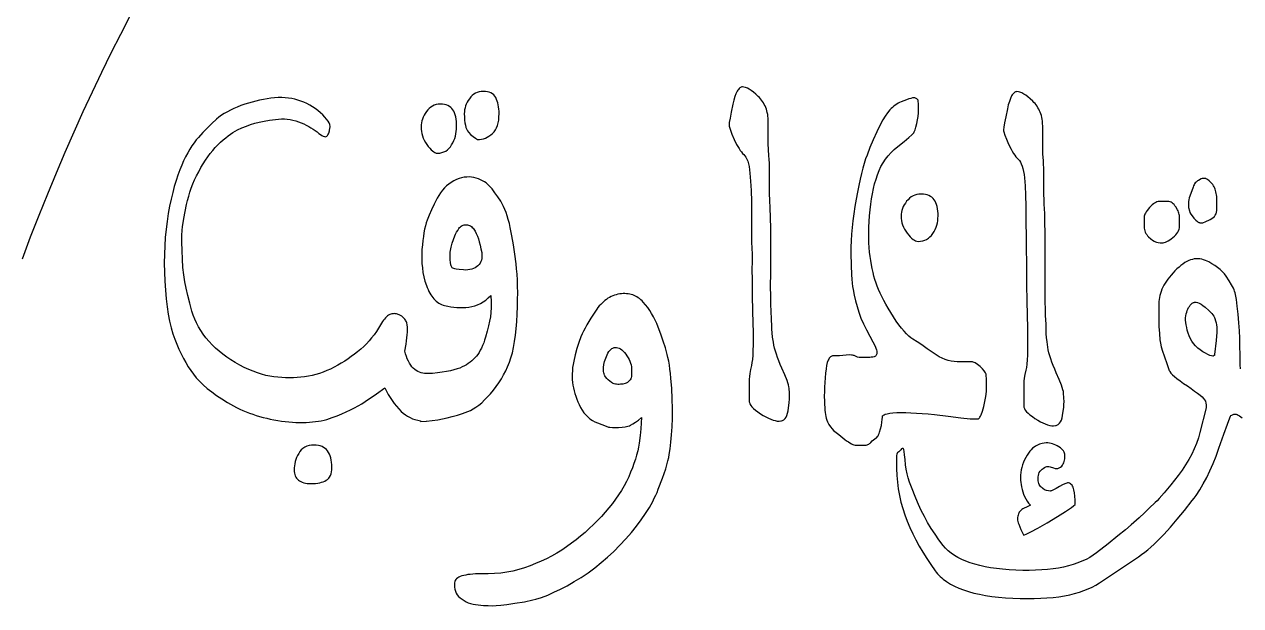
# Model space of a CAD drawing. Extents: x -350 to 350, y -610 to 610.
# Drawn here: x -207.4 to -99.3, y 47.9 to 99.6 of the extents above; entities that cross this region are included whole.
import ezdxf

# ---------------------------------------------------------------- set-up
doc = ezdxf.new("R2010")
doc.units = 0
doc.layers.add('LAYER_10', color=176, linetype='CONTINUOUS')
doc.layers.add('LAYER_2', color=18, linetype='CONTINUOUS')

msp = doc.modelspace()

# ---------------------------------------------------------------- linework, layer by layer
at = {"layer": 'LAYER_10'}
msp.add_lwpolyline([(-207.57, 78.79), (-206.84, 80.74), (-206.09, 82.66), (-205.32, 84.56), (-204.55, 86.43), (-203.76, 88.27), (-202.97, 90.08), (-202.16, 91.87), (-201.34, 93.64), (-200.51, 95.37), (-199.67, 97.09), (-198.83, 98.77), (-197.97, 100.43)], dxfattribs=at)
at = {"layer": 'LAYER_2'}
for points in [[(-163.68, 78.35), (-163.79, 79.2), (-163.91, 80.03), (-164.05, 80.82), (-164.2, 81.57), (-164.28, 81.93), (-164.37, 82.27), (-164.46, 82.59), (-164.56, 82.89), (-164.67, 83.17), (-164.79, 83.43), (-164.91, 83.67), (-165.04, 83.9), (-165.31, 84.3), (-165.57, 84.66), (-165.82, 84.99), (-166.07, 85.28), (-166.21, 85.41), (-166.35, 85.53), (-166.5, 85.63), (-166.66, 85.73), (-166.84, 85.81), (-167.02, 85.89), (-167.22, 85.95), (-167.43, 86), (-167.64, 86.04), (-167.86, 86.06), (-168.07, 86.05), (-168.3, 86.03), (-168.52, 85.98), (-168.75, 85.91), (-168.98, 85.82), (-169.21, 85.71), (-169.44, 85.58), (-169.65, 85.43), (-169.86, 85.27), (-170.05, 85.08), (-170.23, 84.88), (-170.4, 84.66), (-170.56, 84.42), (-170.7, 84.17), (-170.97, 83.65), (-171.21, 83.15), (-171.42, 82.67), (-171.59, 82.21), (-171.67, 81.97), (-171.74, 81.7), (-171.81, 81.42), (-171.87, 81.1), (-171.92, 80.77), (-171.97, 80.41), (-172.01, 80.02), (-172.05, 79.61), (-172.07, 79.19), (-172.07, 78.78), (-172.05, 78.37), (-172.01, 77.97), (-171.96, 77.57), (-171.88, 77.18), (-171.78, 76.79), (-171.65, 76.41), (-171.59, 76.23), (-171.51, 76.06), (-171.44, 75.89), (-171.36, 75.74), (-171.27, 75.59), (-171.18, 75.46), (-171.09, 75.33), (-170.99, 75.21), (-170.88, 75.11), (-170.78, 75.01), (-170.66, 74.92), (-170.55, 74.85), (-170.42, 74.78), (-170.3, 74.72), (-170.17, 74.67), (-170.03, 74.63), (-169.76, 74.57), (-169.49, 74.52), (-169.22, 74.48), (-168.95, 74.46), (-168.68, 74.45), (-168.41, 74.45), (-168.14, 74.46), (-167.87, 74.48), (-167.61, 74.53), (-167.35, 74.6), (-167.1, 74.69), (-166.85, 74.81), (-166.61, 74.95), (-166.38, 75.11), (-166.15, 75.3), (-165.93, 75.52), (-165.9, 74.95), (-165.9, 74.44), (-165.92, 74), (-165.96, 73.62), (-166.03, 73.24), (-166.12, 72.82), (-166.24, 72.35), (-166.39, 71.82), (-166.48, 71.56), (-166.56, 71.31), (-166.66, 71.07), (-166.76, 70.85), (-166.86, 70.65), (-166.97, 70.46), (-167.09, 70.29), (-167.21, 70.14), (-167.34, 69.99), (-167.47, 69.85), (-167.62, 69.72), (-167.77, 69.6), (-167.93, 69.48), (-168.1, 69.37), (-168.28, 69.26), (-168.47, 69.17), (-168.68, 69.07), (-168.92, 68.99), (-169.2, 68.91), (-169.51, 68.83), (-169.86, 68.77), (-170.24, 68.7), (-170.66, 68.65), (-171.11, 68.6), (-171.64, 68.59), (-171.64, 68.6), (-171.81, 68.59), (-171.97, 68.61), (-172.13, 68.64), (-172.28, 68.69), (-172.43, 68.75), (-172.56, 68.84), (-172.69, 68.93), (-172.82, 69.05), (-172.94, 69.18), (-173.05, 69.33), (-173.15, 69.5), (-173.25, 69.68), (-173.35, 69.88), (-173.43, 70.1), (-173.51, 70.33), (-173.58, 70.58), (-173.46, 71.2), (-173.42, 71.48), (-173.38, 71.76), (-173.36, 72.02), (-173.34, 72.26), (-173.33, 72.49), (-173.34, 72.71), (-173.36, 72.91), (-173.4, 73.1), (-173.43, 73.19), (-173.47, 73.27), (-173.52, 73.34), (-173.57, 73.42), (-173.63, 73.49), (-173.69, 73.55), (-173.84, 73.67), (-174.01, 73.77), (-174.21, 73.85), (-174.31, 73.88), (-174.42, 73.9), (-174.52, 73.91), (-174.62, 73.9), (-174.72, 73.89), (-174.82, 73.86), (-174.91, 73.82), (-175.01, 73.76), (-175.11, 73.7), (-175.2, 73.62), (-175.29, 73.53), (-175.38, 73.43), (-175.47, 73.32), (-175.56, 73.2), (-175.74, 72.91), (-175.91, 72.61), (-176.1, 72.31), (-176.31, 72.03), (-176.52, 71.75), (-176.75, 71.49), (-176.98, 71.23), (-177.23, 70.99), (-177.49, 70.75), (-177.77, 70.52), (-178.05, 70.3), (-178.33, 70.09), (-178.62, 69.88), (-178.92, 69.69), (-179.23, 69.5), (-179.54, 69.32), (-179.86, 69.15), (-180.19, 68.98), (-180.51, 68.84), (-180.84, 68.71), (-181.17, 68.59), (-181.49, 68.49), (-181.82, 68.41), (-182.15, 68.34), (-182.48, 68.29), (-182.81, 68.25), (-183.15, 68.22), (-183.48, 68.21), (-183.82, 68.2), (-184.17, 68.21), (-184.51, 68.22), (-184.86, 68.25), (-185.21, 68.29), (-185.57, 68.34), (-185.93, 68.42), (-186.3, 68.52), (-186.68, 68.64), (-187.06, 68.78), (-187.45, 68.94), (-187.85, 69.13), (-188.25, 69.33), (-188.65, 69.56), (-189.03, 69.79), (-189.4, 70.04), (-189.75, 70.3), (-190.08, 70.56), (-190.4, 70.85), (-190.7, 71.14), (-190.98, 71.44), (-191.25, 71.76), (-191.49, 72.08), (-191.71, 72.41), (-191.92, 72.74), (-192.09, 73.08), (-192.25, 73.43), (-192.39, 73.78), (-192.5, 74.14), (-192.7, 74.85), (-192.87, 75.53), (-193.01, 76.16), (-193.13, 76.75), (-193.22, 77.36), (-193.3, 78.02), (-193.35, 78.74), (-193.38, 79.53), (-193.4, 80.27), (-193.4, 80.87), (-193.38, 81.32), (-193.35, 81.64), (-193.22, 82.37), (-192.97, 83.6), (-192.89, 83.97), (-192.79, 84.34), (-192.68, 84.71), (-192.56, 85.07), (-192.41, 85.44), (-192.26, 85.8), (-192.09, 86.17), (-191.9, 86.53), (-191.71, 86.89), (-191.51, 87.23), (-191.3, 87.55), (-191.09, 87.86), (-190.87, 88.15), (-190.65, 88.42), (-190.42, 88.68), (-190.19, 88.92), (-189.96, 89.14), (-189.73, 89.35), (-189.5, 89.54), (-189.28, 89.71), (-189.07, 89.87), (-188.85, 90.01), (-188.65, 90.13), (-188.45, 90.24), (-188.05, 90.42), (-187.66, 90.58), (-187.28, 90.72), (-186.9, 90.83), (-186.51, 90.92), (-186.08, 91.02), (-185.6, 91.1), (-185.08, 91.18), (-184.81, 91.2), (-184.55, 91.22), (-184.28, 91.22), (-184.03, 91.2), (-183.77, 91.16), (-183.52, 91.11), (-183.27, 91.05), (-183.02, 90.96), (-182.78, 90.87), (-182.55, 90.77), (-182.33, 90.67), (-182.12, 90.56), (-181.92, 90.44), (-181.73, 90.32), (-181.55, 90.19), (-181.38, 90.06), (-181.22, 89.93), (-181.07, 89.83), (-180.94, 89.75), (-180.83, 89.69), (-180.72, 89.66), (-180.64, 89.64), (-180.56, 89.66), (-180.5, 89.69), (-180.45, 89.74), (-180.41, 89.8), (-180.37, 89.88), (-180.33, 89.96), (-180.27, 90.17), (-180.23, 90.42), (-180.22, 90.49), (-180.22, 90.56), (-180.25, 90.71), (-180.31, 90.86), (-180.4, 91.03), (-180.53, 91.2), (-180.68, 91.38), (-180.86, 91.57), (-181.07, 91.77), (-181.31, 91.96), (-181.54, 92.14), (-181.79, 92.3), (-182.03, 92.45), (-182.29, 92.58), (-182.54, 92.7), (-182.81, 92.81), (-183.07, 92.9), (-183.35, 92.97), (-183.63, 93.03), (-183.92, 93.07), (-184.22, 93.1), (-184.52, 93.11), (-184.83, 93.11), (-185.15, 93.09), (-185.48, 93.06), (-185.81, 93.01), (-186.15, 92.95), (-186.48, 92.88), (-186.81, 92.81), (-187.14, 92.72), (-187.48, 92.62), (-187.81, 92.52), (-188.14, 92.4), (-188.47, 92.28), (-188.78, 92.14), (-189.07, 92), (-189.35, 91.85), (-189.62, 91.7), (-189.86, 91.54), (-190.1, 91.37), (-190.31, 91.19), (-190.72, 90.81), (-191.13, 90.42), (-191.53, 90.01), (-191.92, 89.58), (-192.12, 89.35), (-192.31, 89.1), (-192.5, 88.82), (-192.69, 88.53), (-192.87, 88.2), (-193.06, 87.86), (-193.24, 87.49), (-193.41, 87.1), (-193.59, 86.68), (-193.75, 86.23), (-193.91, 85.75), (-194.07, 85.22), (-194.21, 84.67), (-194.35, 84.08), (-194.48, 83.46), (-194.6, 82.8), (-194.71, 82.11), (-194.8, 81.41), (-194.87, 80.69), (-194.92, 79.95), (-194.95, 79.19), (-194.96, 78.41), (-194.94, 77.61), (-194.91, 76.79), (-194.86, 75.99), (-194.79, 75.23), (-194.71, 74.52), (-194.6, 73.85), (-194.48, 73.23), (-194.35, 72.65), (-194.19, 72.12), (-194.11, 71.87), (-194.02, 71.64), (-193.84, 71.18), (-193.65, 70.74), (-193.45, 70.33), (-193.25, 69.93), (-193.04, 69.55), (-192.82, 69.19), (-192.6, 68.85), (-192.37, 68.52), (-192.11, 68.21), (-191.82, 67.89), (-191.5, 67.58), (-191.14, 67.26), (-190.74, 66.95), (-190.31, 66.63), (-189.84, 66.32), (-189.33, 66), (-189.07, 65.85), (-188.8, 65.7), (-188.53, 65.56), (-188.25, 65.42), (-187.97, 65.3), (-187.68, 65.18), (-187.39, 65.06), (-187.09, 64.96), (-186.79, 64.86), (-186.48, 64.77), (-186.17, 64.68), (-185.85, 64.61), (-185.53, 64.53), (-185.21, 64.47), (-184.87, 64.41), (-184.54, 64.36), (-183.88, 64.29), (-183.56, 64.26), (-183.25, 64.24), (-182.94, 64.23), (-182.64, 64.23), (-182.35, 64.24), (-182.06, 64.25), (-181.79, 64.28), (-181.52, 64.31), (-181.25, 64.35), (-181, 64.39), (-180.75, 64.45), (-180.5, 64.51), (-180.27, 64.58), (-180.04, 64.66), (-179.6, 64.83), (-179.18, 65), (-178.79, 65.17), (-178.41, 65.35), (-178.05, 65.53), (-177.72, 65.71), (-177.4, 65.9), (-177.11, 66.09), (-176.1, 66.77), (-175.34, 67.31), (-175.19, 67.01), (-175.04, 66.73), (-174.87, 66.45), (-174.69, 66.18), (-174.51, 65.93), (-174.31, 65.68), (-174.11, 65.44), (-173.89, 65.22), (-173.71, 65.05), (-173.52, 64.9), (-173.32, 64.78), (-173.11, 64.66), (-172.89, 64.57), (-172.67, 64.49), (-172.43, 64.43), (-172.18, 64.39), (-172.18, 64.31), (-171.68, 64.36), (-171.64, 64.35), (-171.64, 64.36), (-171.13, 64.42), (-170.65, 64.48), (-170.22, 64.55), (-169.82, 64.64), (-169.36, 64.76), (-168.89, 64.89), (-168.43, 65.04), (-167.97, 65.21), (-167.73, 65.31), (-167.49, 65.44), (-167.25, 65.59), (-167, 65.78), (-166.74, 65.99), (-166.49, 66.23), (-166.22, 66.5), (-165.95, 66.79), (-165.69, 67.1), (-165.44, 67.43), (-165.21, 67.76), (-164.99, 68.1), (-164.79, 68.46), (-164.6, 68.82), (-164.43, 69.19), (-164.28, 69.58), (-164.14, 69.98), (-164.01, 70.43), (-163.9, 70.91), (-163.81, 71.42), (-163.73, 71.98), (-163.66, 72.57), (-163.61, 73.2), (-163.57, 73.86), (-163.55, 74.53), (-163.54, 75.17), (-163.53, 75.77), (-163.54, 76.35), (-163.56, 76.89), (-163.59, 77.41), (-163.63, 77.89)], [(-167.1, 89.38), (-166.92, 89.39), (-166.75, 89.42), (-166.58, 89.46), (-166.41, 89.52), (-166.25, 89.6), (-166.09, 89.69), (-165.93, 89.8), (-165.78, 89.93), (-165.64, 90.08), (-165.52, 90.25), (-165.42, 90.43), (-165.34, 90.64), (-165.27, 90.87), (-165.22, 91.12), (-165.2, 91.39), (-165.19, 91.69), (-165.19, 91.9), (-165.21, 92.1), (-165.23, 92.29), (-165.26, 92.47), (-165.31, 92.64), (-165.36, 92.81), (-165.42, 92.96), (-165.49, 93.11), (-165.57, 93.24), (-165.67, 93.35), (-165.79, 93.45), (-165.92, 93.53), (-166.07, 93.59), (-166.23, 93.63), (-166.41, 93.66), (-166.61, 93.67), (-166.79, 93.66), (-166.97, 93.63), (-167.13, 93.58), (-167.29, 93.51), (-167.44, 93.42), (-167.58, 93.31), (-167.71, 93.18), (-167.83, 93.02), (-167.93, 92.86), (-168.03, 92.7), (-168.11, 92.53), (-168.17, 92.37), (-168.22, 92.2), (-168.26, 92.03), (-168.28, 91.86), (-168.29, 91.69), (-168.28, 91.39), (-168.27, 91.12), (-168.23, 90.88), (-168.19, 90.66), (-168.14, 90.46), (-168.07, 90.29), (-167.99, 90.15), (-167.9, 90.03), (-167.7, 89.82), (-167.5, 89.65), (-167.3, 89.5)], [(-144.41, 92.52), (-144.56, 91.83), (-144.66, 91.29), (-144.73, 90.91), (-144.75, 90.68), (-144.74, 90.59), (-144.72, 90.49), (-144.63, 90.21), (-144.49, 89.85), (-144.3, 89.4), (-144.08, 88.96), (-143.97, 88.76), (-143.86, 88.58), (-143.75, 88.42), (-143.64, 88.28), (-143.54, 88.16), (-143.43, 88.05), (-143.33, 87.94), (-143.24, 87.81), (-143.16, 87.64), (-143.09, 87.45), (-143.03, 87.23), (-142.97, 86.98), (-142.92, 86.7), (-142.89, 86.4), (-142.83, 85.69), (-142.79, 84.85), (-142.76, 83.88), (-142.76, 82.78), (-142.75, 80.86), (-142.74, 80.21), (-142.72, 79.78), (-142.7, 79.14), (-142.7, 78.53), (-142.71, 77.84), (-142.7, 76.92), (-142.68, 75.43), (-142.62, 73.01), (-142.61, 72.32), (-142.61, 71.69), (-142.61, 71.13), (-142.62, 70.64), (-142.64, 70.21), (-142.67, 69.84), (-142.71, 69.55), (-142.76, 69.31), (-142.84, 68.94), (-142.91, 68.6), (-142.94, 68.32), (-142.96, 68.08), (-142.96, 67.12), (-142.96, 66.13), (-142.95, 66.07), (-142.94, 66.01), (-142.89, 65.88), (-142.81, 65.75), (-142.71, 65.61), (-142.56, 65.47), (-142.39, 65.32), (-142.19, 65.17), (-141.95, 65.01), (-141.71, 64.85), (-141.47, 64.72), (-141.25, 64.61), (-141.04, 64.52), (-140.83, 64.45), (-140.64, 64.4), (-140.46, 64.36), (-140.29, 64.35), (-140.14, 64.37), (-140.07, 64.39), (-140, 64.41), (-139.93, 64.44), (-139.88, 64.48), (-139.82, 64.53), (-139.77, 64.58), (-139.68, 64.71), (-139.6, 64.86), (-139.54, 65.05), (-139.5, 65.26), (-139.4, 66.02), (-139.37, 66.29), (-139.36, 66.48), (-139.37, 66.84), (-139.41, 67.28), (-139.43, 67.41), (-139.46, 67.57), (-139.52, 67.75), (-139.59, 67.96), (-139.79, 68.46), (-140.06, 69.07), (-140.2, 69.39), (-140.33, 69.71), (-140.44, 70.01), (-140.54, 70.3), (-140.63, 70.58), (-140.7, 70.85), (-140.76, 71.11), (-140.8, 71.36), (-140.87, 71.81), (-140.91, 72.21), (-140.94, 72.54), (-140.95, 72.82), (-140.96, 73.39), (-141, 74.16), (-141.03, 74.69), (-141.04, 75.42), (-141.05, 76.36), (-141.04, 77.51), (-141.04, 79.73), (-141.04, 81.4), (-141.06, 82.54), (-141.08, 83.22), (-141.13, 84.07), (-141.14, 84.49), (-141.15, 84.91), (-141.15, 86.34), (-141.15, 86.82), (-141.16, 87.25), (-141.18, 87.63), (-141.2, 87.95), (-141.25, 88.51), (-141.26, 89.01), (-141.26, 90.93), (-141.27, 91.29), (-141.29, 91.46), (-141.31, 91.62), (-141.35, 91.78), (-141.38, 91.93), (-141.43, 92.08), (-141.48, 92.23), (-141.54, 92.37), (-141.61, 92.51), (-141.68, 92.64), (-141.76, 92.76), (-141.85, 92.89), (-141.94, 93), (-142.04, 93.12), (-142.15, 93.22), (-142.37, 93.42), (-142.58, 93.59), (-142.77, 93.74), (-142.95, 93.86), (-143.12, 93.95), (-143.28, 94.01), (-143.42, 94.05), (-143.56, 94.07), (-143.62, 94.06), (-143.68, 94.04), (-143.74, 94.01), (-143.8, 93.97), (-143.86, 93.92), (-143.92, 93.85), (-143.97, 93.77), (-144.02, 93.68), (-144.13, 93.46), (-144.23, 93.2), (-144.32, 92.89)], [(-131.26, 90.8), (-131.61, 90.07), (-131.93, 89.36), (-132.22, 88.68), (-132.48, 88.01), (-132.6, 87.66), (-132.72, 87.27), (-132.84, 86.84), (-132.96, 86.37), (-133.09, 85.86), (-133.21, 85.31), (-133.33, 84.71), (-133.45, 84.08), (-133.56, 83.43), (-133.66, 82.79), (-133.74, 82.17), (-133.81, 81.56), (-133.86, 80.96), (-133.89, 80.38), (-133.91, 79.81), (-133.91, 79.25), (-133.89, 78.23), (-133.85, 77.35), (-133.82, 76.97), (-133.79, 76.63), (-133.76, 76.32), (-133.71, 76.04), (-133.62, 75.54), (-133.5, 75.04), (-133.36, 74.53), (-133.2, 74.03), (-133.12, 73.78), (-133.02, 73.52), (-132.8, 73), (-132.54, 72.47), (-132.24, 71.92), (-131.96, 71.41), (-131.76, 71.01), (-131.7, 70.84), (-131.65, 70.7), (-131.62, 70.58), (-131.61, 70.49), (-131.61, 70.41), (-131.62, 70.34), (-131.64, 70.28), (-131.67, 70.22), (-131.7, 70.17), (-131.74, 70.14), (-131.79, 70.11), (-131.85, 70.08), (-131.97, 70.05), (-132.1, 70.03), (-132.24, 70.01), (-132.38, 70.01), (-133.02, 70.01), (-133.18, 70.02), (-133.33, 70.04), (-133.45, 70.09), (-133.56, 70.15), (-133.61, 70.18), (-133.68, 70.2), (-133.76, 70.22), (-133.85, 70.23), (-134.07, 70.24), (-134.34, 70.22), (-134.63, 70.19), (-134.92, 70.17), (-135.48, 70.16), (-135.55, 70.15), (-135.61, 70.13), (-135.67, 70.1), (-135.73, 70.06), (-135.78, 70.01), (-135.84, 69.94), (-135.88, 69.86), (-135.93, 69.78), (-136.01, 69.56), (-136.07, 69.3), (-136.12, 68.99), (-136.16, 68.63), (-136.25, 67.36), (-136.27, 66.93), (-136.28, 66.63), (-136.27, 66.08), (-136.22, 65.34), (-136.2, 65.13), (-136.18, 64.94), (-136.14, 64.76), (-136.1, 64.6), (-136.05, 64.44), (-136, 64.3), (-135.94, 64.17), (-135.87, 64.05), (-135.72, 63.84), (-135.59, 63.67), (-135.46, 63.53), (-135.34, 63.43), (-135, 63.17), (-134.45, 62.73), (-134.29, 62.61), (-134.14, 62.5), (-134, 62.41), (-133.87, 62.33), (-133.75, 62.28), (-133.64, 62.24), (-133.53, 62.21), (-133.44, 62.2), (-132.72, 62.2), (-132.64, 62.21), (-132.56, 62.22), (-132.48, 62.24), (-132.41, 62.27), (-132.33, 62.3), (-132.27, 62.35), (-132.2, 62.4), (-132.14, 62.46), (-132.02, 62.59), (-131.9, 62.7), (-131.78, 62.79), (-131.67, 62.87), (-131.61, 62.91), (-131.56, 62.97), (-131.5, 63.04), (-131.45, 63.13), (-131.41, 63.24), (-131.36, 63.36), (-131.27, 63.66), (-131.2, 63.97), (-131.15, 64.25), (-131.12, 64.5), (-131.11, 64.71), (-131.11, 64.76), (-131.09, 64.81), (-131.05, 64.85), (-131.01, 64.89), (-130.95, 64.92), (-130.88, 64.96), (-130.7, 65.01), (-130.46, 65.06), (-130.18, 65.09), (-129.84, 65.11), (-129.45, 65.11), (-129.02, 65.11), (-128.57, 65.09), (-128.09, 65.07), (-127.58, 65.03), (-127.04, 64.99), (-126.47, 64.93), (-125.26, 64.79), (-124.14, 64.65), (-123.32, 64.57), (-123.01, 64.56), (-122.78, 64.55), (-122.62, 64.56), (-122.57, 64.57), (-122.54, 64.59), (-122.49, 64.63), (-122.44, 64.7), (-122.39, 64.79), (-122.33, 64.91), (-122.22, 65.23), (-122.1, 65.64), (-121.99, 66.1), (-121.91, 66.55), (-121.87, 67), (-121.86, 67.22), (-121.85, 67.43), (-121.86, 68.14), (-121.88, 68.38), (-121.9, 68.53), (-121.92, 68.59), (-121.95, 68.66), (-122, 68.73), (-122.06, 68.81), (-122.22, 68.99), (-122.43, 69.2), (-122.66, 69.39), (-122.86, 69.52), (-122.95, 69.57), (-123.03, 69.6), (-123.1, 69.62), (-123.17, 69.63), (-124.46, 69.63), (-124.72, 69.64), (-124.99, 69.68), (-125.25, 69.74), (-125.52, 69.83), (-125.79, 69.94), (-126.06, 70.08), (-126.33, 70.24), (-126.61, 70.42), (-127.13, 70.79), (-127.6, 71.12), (-128.03, 71.4), (-128.4, 71.64), (-128.58, 71.76), (-128.77, 71.92), (-128.98, 72.11), (-129.19, 72.34), (-129.41, 72.61), (-129.64, 72.91), (-129.88, 73.25), (-130.13, 73.63), (-130.37, 74.01), (-130.6, 74.39), (-130.8, 74.75), (-130.99, 75.09), (-131.17, 75.43), (-131.32, 75.74), (-131.45, 76.05), (-131.57, 76.34), (-131.67, 76.63), (-131.77, 76.93), (-131.86, 77.25), (-131.94, 77.57), (-132.02, 77.91), (-132.09, 78.26), (-132.15, 78.62), (-132.21, 78.99), (-132.26, 79.38), (-132.29, 79.78), (-132.32, 80.21), (-132.33, 80.65), (-132.33, 81.11), (-132.32, 81.59), (-132.29, 82.09), (-132.25, 82.61), (-132.21, 83.13), (-132.15, 83.63), (-132.08, 84.11), (-131.99, 84.57), (-131.9, 85.02), (-131.8, 85.45), (-131.68, 85.86), (-131.55, 86.25), (-131.41, 86.62), (-131.24, 86.98), (-131.05, 87.32), (-130.84, 87.64), (-130.6, 87.95), (-130.34, 88.24), (-130.06, 88.51), (-129.75, 88.77), (-129.19, 89.22), (-128.77, 89.56), (-128.49, 89.8), (-128.35, 89.94), (-128.31, 89.99), (-128.28, 90.06), (-128.21, 90.24), (-128.13, 90.49), (-128.06, 90.8), (-127.99, 91.13), (-127.94, 91.45), (-127.91, 91.77), (-127.9, 92.07), (-127.91, 92.56), (-127.92, 92.81), (-127.94, 92.88), (-127.99, 92.95), (-128.06, 93.01), (-128.16, 93.08), (-128.23, 93.1), (-128.32, 93.1), (-128.44, 93.09), (-128.59, 93.05), (-128.77, 93), (-128.97, 92.93), (-129.45, 92.74), (-129.59, 92.68), (-129.72, 92.61), (-129.84, 92.53), (-129.97, 92.44), (-130.09, 92.35), (-130.21, 92.25), (-130.33, 92.14), (-130.44, 92.02), (-130.66, 91.76), (-130.87, 91.47), (-131.07, 91.15)], [(-120, 92.11), (-120.15, 91.41), (-120.26, 90.87), (-120.32, 90.49), (-120.34, 90.26), (-120.34, 90.17), (-120.31, 90.06), (-120.23, 89.79), (-120.09, 89.43), (-119.9, 88.98), (-119.67, 88.53), (-119.56, 88.34), (-119.46, 88.16), (-119.35, 88), (-119.24, 87.86), (-119.14, 87.73), (-119.03, 87.63), (-118.93, 87.52), (-118.84, 87.38), (-118.76, 87.22), (-118.69, 87.03), (-118.62, 86.81), (-118.57, 86.56), (-118.52, 86.28), (-118.48, 85.97), (-118.43, 85.27), (-118.38, 84.43), (-118.36, 83.46), (-118.35, 82.36), (-118.34, 80.43), (-118.33, 79.79), (-118.32, 79.36), (-118.3, 78.72), (-118.3, 78.11), (-118.3, 77.41), (-118.3, 76.5), (-118.27, 75.01), (-118.22, 72.58), (-118.21, 71.89), (-118.2, 71.27), (-118.21, 70.71), (-118.22, 70.22), (-118.24, 69.79), (-118.27, 69.42), (-118.31, 69.13), (-118.35, 68.89), (-118.44, 68.51), (-118.5, 68.18), (-118.54, 67.9), (-118.55, 67.66), (-118.55, 66.7), (-118.55, 65.71), (-118.55, 65.65), (-118.54, 65.59), (-118.49, 65.46), (-118.41, 65.33), (-118.3, 65.19), (-118.16, 65.05), (-117.99, 64.9), (-117.78, 64.75), (-117.55, 64.59), (-117.3, 64.43), (-117.07, 64.3), (-116.85, 64.19), (-116.63, 64.1), (-116.43, 64.02), (-116.24, 63.97), (-116.06, 63.94), (-115.89, 63.93), (-115.73, 63.95), (-115.66, 63.96), (-115.59, 63.99), (-115.53, 64.02), (-115.47, 64.06), (-115.42, 64.11), (-115.36, 64.16), (-115.27, 64.29), (-115.2, 64.44), (-115.14, 64.63), (-115.1, 64.84), (-114.99, 65.6), (-114.97, 65.87), (-114.96, 66.06), (-114.97, 66.42), (-115, 66.85), (-115.02, 66.99), (-115.06, 67.14), (-115.12, 67.33), (-115.19, 67.54), (-115.39, 68.04), (-115.65, 68.65), (-115.79, 68.97), (-115.92, 69.29), (-116.04, 69.59), (-116.14, 69.88), (-116.23, 70.16), (-116.3, 70.43), (-116.36, 70.69), (-116.4, 70.94), (-116.46, 71.39), (-116.51, 71.79), (-116.54, 72.12), (-116.55, 72.4), (-116.56, 72.97), (-116.6, 73.73), (-116.62, 74.27), (-116.64, 75), (-116.64, 75.94), (-116.64, 77.09), (-116.63, 79.31), (-116.64, 80.97), (-116.66, 82.12), (-116.68, 82.8), (-116.72, 83.65), (-116.74, 84.07), (-116.75, 84.49), (-116.75, 85.92), (-116.75, 86.4), (-116.76, 86.83), (-116.78, 87.2), (-116.8, 87.52), (-116.84, 88.09), (-116.85, 88.59), (-116.85, 90.51), (-116.87, 90.86), (-116.89, 91.03), (-116.91, 91.2), (-116.94, 91.36), (-116.98, 91.51), (-117.03, 91.66), (-117.08, 91.81), (-117.14, 91.95), (-117.2, 92.08), (-117.28, 92.22), (-117.36, 92.34), (-117.45, 92.46), (-117.54, 92.58), (-117.64, 92.69), (-117.75, 92.8), (-117.97, 93), (-118.17, 93.17), (-118.37, 93.32), (-118.55, 93.43), (-118.72, 93.53), (-118.88, 93.59), (-119.02, 93.63), (-119.15, 93.65), (-119.22, 93.64), (-119.28, 93.62), (-119.34, 93.59), (-119.4, 93.55), (-119.46, 93.49), (-119.51, 93.43), (-119.57, 93.35), (-119.62, 93.26), (-119.72, 93.04), (-119.82, 92.78), (-119.92, 92.47)], [(-170.67, 88.18), (-170.47, 88.19), (-170.28, 88.23), (-170.11, 88.28), (-169.94, 88.36), (-169.79, 88.47), (-169.65, 88.59), (-169.52, 88.74), (-169.41, 88.92), (-169.3, 89.1), (-169.22, 89.3), (-169.14, 89.49), (-169.08, 89.69), (-169.03, 89.89), (-169, 90.1), (-168.98, 90.31), (-168.97, 90.52), (-168.97, 90.77), (-168.99, 91), (-169.02, 91.21), (-169.05, 91.41), (-169.1, 91.59), (-169.16, 91.75), (-169.22, 91.9), (-169.3, 92.03), (-169.39, 92.15), (-169.49, 92.25), (-169.61, 92.33), (-169.75, 92.4), (-169.89, 92.46), (-170.05, 92.5), (-170.23, 92.52), (-170.42, 92.53), (-170.6, 92.52), (-170.78, 92.49), (-170.95, 92.44), (-171.11, 92.36), (-171.26, 92.27), (-171.4, 92.16), (-171.53, 92.03), (-171.65, 91.87), (-171.77, 91.71), (-171.86, 91.54), (-171.95, 91.38), (-172.01, 91.21), (-172.07, 91.04), (-172.1, 90.87), (-172.12, 90.7), (-172.13, 90.52), (-172.12, 90.32), (-172.1, 90.11), (-172.06, 89.91), (-172, 89.72), (-171.93, 89.52), (-171.84, 89.32), (-171.74, 89.13), (-171.61, 88.94), (-171.49, 88.76), (-171.36, 88.61), (-171.24, 88.48), (-171.12, 88.37), (-171, 88.29), (-170.89, 88.23), (-170.78, 88.19)], [(-103.82, 83.04), (-103.77, 82.91), (-103.69, 82.76), (-103.57, 82.59), (-103.41, 82.4), (-103.25, 82.22), (-103.11, 82.09), (-103.04, 82.05), (-102.98, 82.02), (-102.93, 82), (-102.88, 81.99), (-102.62, 81.99), (-102.55, 82.01), (-102.41, 82.07), (-101.96, 82.28), (-101.82, 82.36), (-101.7, 82.45), (-101.6, 82.55), (-101.52, 82.67), (-101.45, 82.79), (-101.41, 82.93), (-101.38, 83.09), (-101.37, 83.25), (-101.37, 84.09), (-101.38, 84.19), (-101.39, 84.33), (-101.46, 84.73), (-101.49, 84.85), (-101.52, 84.96), (-101.57, 85.07), (-101.62, 85.17), (-101.68, 85.28), (-101.74, 85.38), (-101.82, 85.47), (-101.9, 85.56), (-102.06, 85.72), (-102.2, 85.83), (-102.32, 85.9), (-102.37, 85.92), (-102.41, 85.92), (-102.63, 85.92), (-102.68, 85.91), (-102.76, 85.88), (-103.01, 85.76), (-103.09, 85.72), (-103.16, 85.67), (-103.23, 85.6), (-103.29, 85.53), (-103.35, 85.45), (-103.4, 85.36), (-103.45, 85.27), (-103.49, 85.16), (-103.78, 84.36), (-103.83, 84.19), (-103.87, 84.03), (-103.89, 83.89), (-103.9, 83.77), (-103.9, 83.46), (-103.89, 83.34)], [(-128.91, 81.05), (-128.77, 80.88), (-128.64, 80.73), (-128.52, 80.61), (-128.39, 80.51), (-128.27, 80.43), (-128.16, 80.37), (-128.04, 80.34), (-127.93, 80.33), (-127.73, 80.34), (-127.53, 80.37), (-127.35, 80.43), (-127.18, 80.51), (-127.02, 80.61), (-126.88, 80.73), (-126.74, 80.87), (-126.62, 81.04), (-126.51, 81.22), (-126.42, 81.4), (-126.34, 81.59), (-126.27, 81.78), (-126.22, 81.97), (-126.19, 82.17), (-126.17, 82.38), (-126.16, 82.59), (-126.16, 82.82), (-126.18, 83.03), (-126.21, 83.24), (-126.25, 83.42), (-126.29, 83.6), (-126.35, 83.76), (-126.42, 83.9), (-126.51, 84.03), (-126.6, 84.15), (-126.71, 84.25), (-126.83, 84.33), (-126.97, 84.4), (-127.12, 84.46), (-127.29, 84.5), (-127.47, 84.52), (-127.67, 84.53), (-127.87, 84.52), (-128.05, 84.49), (-128.23, 84.44), (-128.39, 84.37), (-128.55, 84.28), (-128.7, 84.17), (-128.83, 84.04), (-128.96, 83.9), (-129.07, 83.74), (-129.17, 83.58), (-129.26, 83.42), (-129.32, 83.25), (-129.38, 83.09), (-129.42, 82.92), (-129.44, 82.76), (-129.45, 82.59), (-129.44, 82.38), (-129.41, 82.18), (-129.37, 81.98), (-129.31, 81.79), (-129.23, 81.6), (-129.14, 81.41), (-129.03, 81.23)], [(-106.84, 80.29), (-106.73, 80.25), (-106.59, 80.22), (-106.43, 80.21), (-106.25, 80.2), (-106.16, 80.21), (-106.05, 80.23), (-105.94, 80.27), (-105.82, 80.32), (-105.7, 80.39), (-105.57, 80.47), (-105.43, 80.57), (-105.29, 80.68), (-105.15, 80.8), (-105.03, 80.92), (-104.93, 81.04), (-104.85, 81.16), (-104.79, 81.28), (-104.74, 81.41), (-104.71, 81.53), (-104.7, 81.66), (-104.7, 82.53), (-104.71, 82.63), (-104.72, 82.73), (-104.75, 82.83), (-104.78, 82.93), (-104.83, 83.04), (-104.88, 83.15), (-105.02, 83.39), (-105.1, 83.5), (-105.18, 83.6), (-105.27, 83.68), (-105.36, 83.75), (-105.45, 83.81), (-105.54, 83.84), (-105.64, 83.87), (-105.74, 83.87), (-106.51, 83.87), (-106.6, 83.87), (-106.7, 83.84), (-106.8, 83.8), (-106.91, 83.74), (-107.01, 83.66), (-107.12, 83.57), (-107.24, 83.46), (-107.36, 83.34), (-107.57, 83.08), (-107.65, 82.96), (-107.72, 82.85), (-107.77, 82.75), (-107.81, 82.65), (-107.83, 82.56), (-107.84, 82.48), (-107.84, 81.64), (-107.83, 81.51), (-107.81, 81.38), (-107.78, 81.26), (-107.74, 81.15), (-107.68, 81.04), (-107.61, 80.94), (-107.53, 80.84), (-107.44, 80.74), (-107.26, 80.57), (-107.1, 80.44), (-106.96, 80.35)], [(-167.07, 78.17), (-167.19, 78.07), (-167.32, 77.98), (-167.46, 77.91), (-167.61, 77.86), (-167.78, 77.82), (-167.96, 77.79), (-168.15, 77.78), (-168.35, 77.79), (-168.73, 77.82), (-169.02, 77.86), (-169.13, 77.89), (-169.22, 77.92), (-169.3, 77.95), (-169.35, 77.99), (-169.38, 78.03), (-169.42, 78.09), (-169.45, 78.16), (-169.47, 78.24), (-169.51, 78.44), (-169.53, 78.69), (-169.54, 78.96), (-169.54, 79.18), (-169.53, 79.37), (-169.51, 79.53), (-169.45, 79.82), (-169.36, 80.16), (-169.25, 80.51), (-169.13, 80.82), (-169.06, 80.98), (-168.97, 81.14), (-168.87, 81.31), (-168.76, 81.48), (-168.7, 81.56), (-168.63, 81.63), (-168.56, 81.69), (-168.48, 81.73), (-168.39, 81.77), (-168.3, 81.79), (-168.21, 81.81), (-168.1, 81.81), (-168, 81.8), (-167.91, 81.78), (-167.82, 81.74), (-167.73, 81.7), (-167.65, 81.65), (-167.58, 81.58), (-167.51, 81.51), (-167.45, 81.43), (-167.33, 81.24), (-167.22, 81.03), (-167.12, 80.81), (-167.03, 80.56), (-166.95, 80.29), (-166.87, 80), (-166.8, 79.68), (-166.74, 79.33), (-166.72, 79.15), (-166.72, 78.98), (-166.73, 78.82), (-166.76, 78.67), (-166.81, 78.53), (-166.88, 78.4), (-166.97, 78.28)], [(-162.43, 51.48), (-162.93, 51.3), (-163.44, 51.15), (-163.97, 51.02), (-164.5, 50.92), (-165.04, 50.84), (-165.6, 50.79), (-166.16, 50.76), (-166.74, 50.76), (-167.28, 50.76), (-167.53, 50.75), (-167.75, 50.73), (-167.97, 50.71), (-168.16, 50.67), (-168.34, 50.63), (-168.5, 50.59), (-168.64, 50.54), (-168.77, 50.48), (-168.87, 50.41), (-168.97, 50.34), (-169.04, 50.26), (-169.1, 50.18), (-169.14, 50.08), (-169.16, 49.98), (-169.17, 49.78), (-169.17, 49.59), (-169.14, 49.41), (-169.08, 49.23), (-169.01, 49.07), (-168.91, 48.91), (-168.79, 48.77), (-168.64, 48.63), (-168.48, 48.51), (-168.31, 48.39), (-168.12, 48.3), (-167.93, 48.21), (-167.72, 48.14), (-167.51, 48.08), (-167.28, 48.04), (-167.04, 48.01), (-166.58, 47.97), (-166.16, 47.95), (-165.78, 47.94), (-165.45, 47.96), (-165.05, 47.99), (-164.5, 48.06), (-163.79, 48.16), (-162.92, 48.29), (-162.68, 48.34), (-162.44, 48.39), (-162.19, 48.45), (-161.93, 48.52), (-161.41, 48.68), (-160.87, 48.89), (-160.31, 49.13), (-159.73, 49.41), (-159.13, 49.72), (-158.51, 50.08), (-157.89, 50.46), (-157.28, 50.87), (-156.69, 51.31), (-156.11, 51.77), (-155.54, 52.26), (-154.99, 52.77), (-154.45, 53.31), (-153.93, 53.88), (-153.43, 54.45), (-152.97, 55.02), (-152.55, 55.58), (-152.17, 56.13), (-151.83, 56.68), (-151.67, 56.95), (-151.53, 57.22), (-151.39, 57.49), (-151.26, 57.76), (-151.15, 58.02), (-151.04, 58.29), (-150.67, 59.27), (-150.52, 59.7), (-150.38, 60.11), (-150.27, 60.47), (-150.18, 60.81), (-150.11, 61.11), (-150.06, 61.37), (-149.98, 61.89), (-149.92, 62.48), (-149.86, 63.13), (-149.81, 63.85), (-149.78, 64.62), (-149.78, 65.45), (-149.8, 66.33), (-149.84, 67.26), (-149.91, 68.16), (-149.95, 68.58), (-150, 68.97), (-150.05, 69.34), (-150.11, 69.68), (-150.18, 70), (-150.24, 70.29), (-150.4, 70.87), (-150.59, 71.46), (-150.8, 72.08), (-151.04, 72.71), (-151.17, 73.03), (-151.31, 73.33), (-151.47, 73.63), (-151.63, 73.91), (-151.8, 74.18), (-151.98, 74.44), (-152.17, 74.69), (-152.37, 74.93), (-152.48, 75.04), (-152.59, 75.14), (-152.7, 75.24), (-152.82, 75.32), (-152.93, 75.4), (-153.06, 75.46), (-153.18, 75.52), (-153.31, 75.57), (-153.44, 75.61), (-153.58, 75.65), (-153.72, 75.67), (-153.86, 75.68), (-154.01, 75.69), (-154.16, 75.69), (-154.32, 75.68), (-154.47, 75.66), (-154.63, 75.63), (-154.79, 75.59), (-154.94, 75.54), (-155.09, 75.48), (-155.23, 75.42), (-155.37, 75.35), (-155.51, 75.27), (-155.65, 75.18), (-155.78, 75.08), (-155.91, 74.97), (-156.04, 74.85), (-156.16, 74.73), (-156.28, 74.6), (-156.4, 74.45), (-156.51, 74.3), (-156.63, 74.14), (-157.04, 73.51), (-157.22, 73.21), (-157.39, 72.92), (-157.54, 72.63), (-157.68, 72.36), (-157.81, 72.1), (-157.92, 71.84), (-158.11, 71.34), (-158.28, 70.81), (-158.43, 70.26), (-158.56, 69.68), (-158.61, 69.39), (-158.65, 69.11), (-158.67, 68.83), (-158.69, 68.56), (-158.69, 68.3), (-158.69, 68.04), (-158.66, 67.79), (-158.63, 67.54), (-158.59, 67.3), (-158.53, 67.05), (-158.46, 66.81), (-158.38, 66.56), (-158.29, 66.31), (-158.19, 66.07), (-158.07, 65.82), (-157.94, 65.57), (-157.8, 65.33), (-157.65, 65.1), (-157.48, 64.9), (-157.3, 64.72), (-157.11, 64.56), (-156.9, 64.41), (-156.67, 64.29), (-156.43, 64.19), (-155.67, 63.9), (-155.46, 63.82), (-155.35, 63.8), (-155.11, 63.79), (-154.58, 63.78), (-154.26, 63.8), (-153.98, 63.83), (-153.85, 63.86), (-153.73, 63.9), (-153.61, 63.94), (-153.51, 63.98), (-153.3, 64.1), (-153.07, 64.26), (-152.81, 64.45), (-152.54, 64.67), (-152.55, 64.2), (-152.6, 63.66), (-152.66, 63.06), (-152.74, 62.4), (-152.8, 62.05), (-152.87, 61.7), (-152.97, 61.33), (-153.07, 60.96), (-153.2, 60.58), (-153.34, 60.19), (-153.5, 59.8), (-153.67, 59.39), (-153.86, 58.99), (-154.08, 58.59), (-154.31, 58.19), (-154.56, 57.8), (-154.83, 57.4), (-155.11, 57.02), (-155.42, 56.63), (-155.75, 56.25), (-156.09, 55.87), (-156.44, 55.51), (-156.8, 55.15), (-157.17, 54.8), (-157.55, 54.46), (-157.95, 54.13), (-158.35, 53.8), (-158.76, 53.49), (-159.19, 53.18), (-159.62, 52.89), (-160.06, 52.62), (-160.52, 52.36), (-160.98, 52.12), (-161.45, 51.89), (-161.94, 51.68)], [(-101.44, 71.51), (-101.58, 70.28), (-101.59, 70.24), (-101.6, 70.2), (-101.63, 70.18), (-101.66, 70.16), (-101.7, 70.14), (-101.74, 70.14), (-101.86, 70.15), (-102, 70.2), (-102.17, 70.27), (-102.38, 70.38), (-102.61, 70.52), (-102.85, 70.68), (-103.07, 70.85), (-103.26, 71.04), (-103.44, 71.24), (-103.59, 71.45), (-103.73, 71.68), (-103.84, 71.93), (-103.93, 72.18), (-104.01, 72.44), (-104.06, 72.68), (-104.11, 72.92), (-104.14, 73.13), (-104.15, 73.34), (-104.15, 73.53), (-104.13, 73.71), (-104.1, 73.88), (-104.06, 74.04), (-104.01, 74.18), (-103.95, 74.32), (-103.89, 74.44), (-103.82, 74.55), (-103.74, 74.66), (-103.66, 74.75), (-103.56, 74.83), (-103.51, 74.87), (-103.46, 74.89), (-103.4, 74.91), (-103.35, 74.92), (-103.29, 74.93), (-103.22, 74.93), (-103.09, 74.9), (-102.94, 74.84), (-102.78, 74.75), (-102.61, 74.64), (-102.43, 74.49), (-102.09, 74.19), (-101.95, 74.05), (-101.83, 73.92), (-101.73, 73.79), (-101.65, 73.68), (-101.59, 73.57), (-101.55, 73.47), (-101.49, 73.28), (-101.44, 73.09), (-101.4, 72.91), (-101.38, 72.72), (-101.37, 72.51), (-101.37, 72.23), (-101.4, 71.9)], [(-154.86, 70.91), (-154.75, 70.9), (-154.64, 70.88), (-154.52, 70.84), (-154.41, 70.77), (-154.29, 70.69), (-154.17, 70.58), (-154.05, 70.45), (-153.93, 70.31), (-153.82, 70.15), (-153.72, 69.99), (-153.63, 69.83), (-153.56, 69.67), (-153.5, 69.51), (-153.46, 69.35), (-153.43, 69.19), (-153.42, 69.03), (-153.41, 68.74), (-153.41, 68.5), (-153.42, 68.32), (-153.45, 68.2), (-153.49, 68.12), (-153.54, 68.03), (-153.62, 67.94), (-153.71, 67.85), (-153.76, 67.8), (-153.83, 67.77), (-153.9, 67.73), (-153.98, 67.7), (-154.18, 67.65), (-154.4, 67.63), (-154.52, 67.62), (-154.64, 67.62), (-154.75, 67.63), (-154.85, 67.64), (-154.95, 67.67), (-155.04, 67.7), (-155.12, 67.74), (-155.2, 67.78), (-155.34, 67.89), (-155.48, 68.01), (-155.61, 68.14), (-155.73, 68.29), (-155.78, 68.37), (-155.83, 68.45), (-155.86, 68.55), (-155.89, 68.65), (-155.91, 68.75), (-155.92, 68.87), (-155.92, 68.99), (-155.92, 69.11), (-155.88, 69.38), (-155.81, 69.66), (-155.71, 69.95), (-155.58, 70.25), (-155.51, 70.4), (-155.43, 70.53), (-155.35, 70.64), (-155.26, 70.73), (-155.17, 70.8), (-155.07, 70.85), (-154.97, 70.89)], [(-181.64, 62.22), (-181.87, 62.21), (-182.09, 62.18), (-182.29, 62.12), (-182.47, 62.04), (-182.63, 61.93), (-182.78, 61.81), (-182.9, 61.66), (-183.01, 61.48), (-183.11, 61.3), (-183.19, 61.11), (-183.26, 60.93), (-183.31, 60.75), (-183.36, 60.56), (-183.39, 60.38), (-183.41, 60.19), (-183.41, 60.01), (-183.41, 59.86), (-183.39, 59.72), (-183.36, 59.6), (-183.32, 59.48), (-183.27, 59.37), (-183.2, 59.27), (-183.12, 59.18), (-183.03, 59.1), (-182.93, 59.03), (-182.82, 58.97), (-182.7, 58.92), (-182.56, 58.88), (-182.41, 58.84), (-182.26, 58.82), (-182.08, 58.81), (-181.9, 58.8), (-181.69, 58.81), (-181.5, 58.82), (-181.31, 58.84), (-181.14, 58.87), (-180.98, 58.91), (-180.83, 58.96), (-180.69, 59.02), (-180.56, 59.09), (-180.44, 59.17), (-180.34, 59.27), (-180.26, 59.38), (-180.19, 59.52), (-180.13, 59.67), (-180.09, 59.84), (-180.07, 60.03), (-180.06, 60.24), (-180.07, 60.47), (-180.09, 60.69), (-180.12, 60.89), (-180.16, 61.08), (-180.21, 61.26), (-180.28, 61.42), (-180.35, 61.57), (-180.44, 61.71), (-180.54, 61.83), (-180.66, 61.93), (-180.79, 62.02), (-180.93, 62.09), (-181.09, 62.15), (-181.26, 62.19), (-181.44, 62.21)], [(-116.36, 60.32), (-116.3, 60.31), (-116.2, 60.29), (-115.9, 60.2), (-115.76, 60.15), (-115.7, 60.14), (-115.64, 60.13), (-115.51, 60.15), (-115.39, 60.19), (-115.28, 60.26), (-115.17, 60.36), (-115.1, 60.45), (-115.04, 60.54), (-114.99, 60.64), (-114.95, 60.76), (-114.92, 60.88), (-114.9, 61.01), (-114.88, 61.15), (-114.88, 61.29), (-114.89, 61.4), (-114.91, 61.5), (-114.96, 61.6), (-115.01, 61.7), (-115.09, 61.79), (-115.18, 61.89), (-115.29, 61.98), (-115.42, 62.06), (-115.56, 62.15), (-115.69, 62.22), (-115.83, 62.28), (-115.98, 62.32), (-116.12, 62.36), (-116.26, 62.39), (-116.41, 62.41), (-116.56, 62.41), (-116.73, 62.4), (-116.92, 62.36), (-117.14, 62.29), (-117.38, 62.19), (-117.51, 62.13), (-117.63, 62.04), (-117.76, 61.94), (-117.88, 61.81), (-118, 61.67), (-118.12, 61.51), (-118.24, 61.33), (-118.36, 61.13), (-118.47, 60.91), (-118.57, 60.7), (-118.65, 60.47), (-118.71, 60.24), (-118.76, 60.01), (-118.8, 59.78), (-118.82, 59.54), (-118.83, 59.29), (-118.82, 59.1), (-118.81, 58.9), (-118.78, 58.71), (-118.74, 58.51), (-118.7, 58.28), (-118.64, 58.07), (-118.57, 57.85), (-118.48, 57.65), (-118.37, 57.45), (-118.25, 57.25), (-118.11, 57.07), (-117.95, 56.88), (-118.24, 56.74), (-118.56, 56.59), (-118.64, 56.55), (-118.71, 56.5), (-118.78, 56.45), (-118.84, 56.39), (-118.89, 56.33), (-118.94, 56.26), (-118.98, 56.18), (-119.02, 56.1), (-119.05, 56), (-119.07, 55.89), (-119.09, 55.79), (-119.09, 55.68), (-119.09, 55.56), (-119.07, 55.43), (-119.03, 55.31), (-118.98, 55.2), (-118.79, 54.72), (-118.58, 54.25), (-118.58, 54.23), (-118.55, 54.22), (-118.47, 54.24), (-118.34, 54.29), (-118.15, 54.38), (-117.92, 54.5), (-117.29, 54.84), (-116.47, 55.32), (-115.55, 55.87), (-114.83, 56.32), (-114.3, 56.68), (-114.11, 56.81), (-113.97, 56.93), (-113.98, 57.32), (-114, 57.67), (-114.03, 57.98), (-114.08, 58.25), (-114.11, 58.36), (-114.15, 58.47), (-114.2, 58.57), (-114.25, 58.65), (-114.32, 58.72), (-114.4, 58.78), (-114.48, 58.83), (-114.57, 58.87), (-114.6, 58.87), (-114.65, 58.86), (-114.72, 58.85), (-114.89, 58.78), (-115.11, 58.68), (-115.37, 58.53), (-115.67, 58.35), (-115.9, 58.23), (-116.07, 58.15), (-116.13, 58.14), (-116.18, 58.13), (-116.35, 58.14), (-116.52, 58.18), (-116.69, 58.25), (-116.85, 58.35), (-116.92, 58.41), (-116.99, 58.48), (-117.05, 58.55), (-117.11, 58.63), (-117.16, 58.72), (-117.2, 58.82), (-117.23, 58.92), (-117.26, 59.03), (-117.27, 59.25), (-117.26, 59.39), (-117.24, 59.53), (-117.21, 59.66), (-117.16, 59.78), (-117.09, 59.89), (-117.01, 59.99), (-116.92, 60.07), (-116.81, 60.15), (-116.7, 60.23), (-116.59, 60.28), (-116.48, 60.31)]]:
    msp.add_lwpolyline(points, close=True, dxfattribs=at)
msp.add_lwpolyline([(-99.26, 69.01), (-99.28, 69.12), (-99.3, 69.24), (-99.3, 69.39), (-99.31, 70.12), (-99.32, 71.13), (-99.33, 71.72), (-99.36, 72.38), (-99.41, 73.09), (-99.48, 73.85), (-99.56, 74.57), (-99.64, 75.16), (-99.72, 75.6), (-99.76, 75.77), (-99.8, 75.91), (-99.85, 76.03), (-99.91, 76.17), (-100.07, 76.48), (-100.29, 76.83), (-100.55, 77.24), (-100.71, 77.44), (-100.89, 77.64), (-101.09, 77.83), (-101.31, 78.01), (-101.55, 78.19), (-101.81, 78.35), (-102.1, 78.5), (-102.4, 78.64), (-102.56, 78.7), (-102.72, 78.75), (-102.88, 78.77), (-103.05, 78.79), (-103.21, 78.78), (-103.38, 78.77), (-103.54, 78.73), (-103.71, 78.68), (-103.88, 78.62), (-104.05, 78.53), (-104.22, 78.44), (-104.39, 78.32), (-104.57, 78.19), (-104.74, 78.05), (-104.92, 77.89), (-105.1, 77.71), (-105.27, 77.53), (-105.43, 77.34), (-105.58, 77.16), (-105.72, 76.98), (-105.85, 76.79), (-105.97, 76.61), (-106.08, 76.43), (-106.17, 76.25), (-106.26, 76.07), (-106.33, 75.89), (-106.39, 75.71), (-106.44, 75.53), (-106.48, 75.35), (-106.51, 75.17), (-106.53, 74.99), (-106.54, 74.81), (-106.54, 73.58), (-106.54, 73.12), (-106.53, 72.75), (-106.49, 72.14), (-106.44, 71.58), (-106.4, 71.29), (-106.32, 70.96), (-106.21, 70.58), (-106.06, 70.16), (-105.79, 69.39), (-105.61, 68.86), (-105.58, 68.81), (-105.55, 68.75), (-105.46, 68.62), (-105.32, 68.47), (-105.14, 68.31), (-104.92, 68.13), (-104.65, 67.93), (-104.35, 67.71), (-104, 67.48), (-103.66, 67.24), (-103.35, 67.03), (-103.09, 66.83), (-102.87, 66.66), (-102.69, 66.5), (-102.55, 66.36), (-102.46, 66.24), (-102.4, 66.14), (-102.35, 65.96), (-102.33, 65.8), (-102.32, 65.65), (-102.34, 65.52), (-102.88, 63.34), (-103.02, 62.86), (-103.18, 62.37), (-103.38, 61.89), (-103.6, 61.42), (-103.86, 60.94), (-104.15, 60.47), (-104.46, 60), (-104.81, 59.53), (-105.48, 58.68), (-106.05, 57.99), (-106.5, 57.47), (-106.69, 57.27), (-106.85, 57.11), (-107.38, 56.61), (-107.8, 56.21), (-108.28, 55.76), (-108.99, 55.12), (-109.49, 54.69), (-110.17, 54.14), (-111.03, 53.45), (-112.07, 52.64), (-112.37, 52.43), (-112.68, 52.23), (-113.01, 52.05), (-113.37, 51.89), (-113.74, 51.74), (-114.14, 51.6), (-114.56, 51.48), (-115, 51.38), (-115.45, 51.29), (-115.93, 51.22), (-116.43, 51.16), (-116.95, 51.12), (-117.49, 51.09), (-118.06, 51.08), (-118.64, 51.08), (-119.24, 51.1), (-119.84, 51.13), (-120.42, 51.18), (-120.96, 51.24), (-121.49, 51.32), (-121.98, 51.41), (-122.45, 51.51), (-122.89, 51.62), (-123.31, 51.75), (-123.7, 51.9), (-124.06, 52.06), (-124.4, 52.23), (-124.71, 52.41), (-125, 52.61), (-125.26, 52.83), (-125.49, 53.05), (-125.7, 53.29), (-126.08, 53.79), (-126.43, 54.3), (-126.77, 54.82), (-127.09, 55.34), (-127.38, 55.87), (-127.66, 56.41), (-127.91, 56.95), (-128.15, 57.5), (-128.53, 58.49), (-128.69, 58.91), (-128.81, 59.3), (-128.92, 59.68), (-129, 60.07), (-129.06, 60.48), (-129.1, 60.94), (-129.14, 61.35), (-129.18, 61.64), (-129.22, 61.82), (-129.24, 61.88), (-129.27, 61.91), (-129.3, 61.93), (-129.33, 61.93), (-129.36, 61.92), (-129.4, 61.89), (-129.48, 61.81), (-129.57, 61.7), (-129.66, 61.62), (-129.73, 61.57), (-129.79, 61.52), (-129.81, 61.48), (-129.83, 61.43), (-129.86, 61.28), (-129.87, 61.03), (-129.87, 60.66), (-129.86, 60.13), (-129.83, 59.52), (-129.78, 58.91), (-129.7, 58.32), (-129.59, 57.73), (-129.46, 57.15), (-129.3, 56.57), (-129.11, 56.01), (-128.9, 55.45), (-128.67, 54.89), (-128.41, 54.34), (-128.13, 53.79), (-127.84, 53.24), (-127.52, 52.69), (-127.17, 52.14), (-126.81, 51.59), (-126.43, 51.05), (-126.32, 50.91), (-126.21, 50.78), (-126.1, 50.65), (-125.97, 50.53), (-125.84, 50.41), (-125.7, 50.3), (-125.4, 50.08), (-125.07, 49.87), (-124.71, 49.68), (-124.33, 49.51), (-123.91, 49.35), (-123.46, 49.2), (-122.99, 49.07), (-122.48, 48.96), (-121.95, 48.86), (-121.38, 48.77), (-120.79, 48.7), (-120.17, 48.65), (-119.52, 48.61), (-118.87, 48.59), (-118.24, 48.58), (-117.63, 48.58), (-117.04, 48.6), (-116.48, 48.63), (-115.94, 48.68), (-115.42, 48.74), (-114.93, 48.82), (-114.46, 48.91), (-114.02, 49.02), (-113.59, 49.14), (-113.19, 49.28), (-112.81, 49.43), (-112.46, 49.59), (-112.13, 49.77), (-111.82, 49.96), (-108.35, 52.3), (-108.07, 52.49), (-107.79, 52.7), (-107.52, 52.92), (-107.24, 53.16), (-106.95, 53.42), (-106.67, 53.69), (-106.39, 53.97), (-106.1, 54.27), (-105.51, 54.91), (-104.89, 55.63), (-104.24, 56.42), (-103.56, 57.28), (-103.39, 57.51), (-103.22, 57.75), (-102.89, 58.25), (-102.58, 58.78), (-102.28, 59.34), (-101.99, 59.94), (-101.71, 60.57), (-101.45, 61.24), (-101.19, 61.94), (-100.76, 63.19), (-100.44, 64.09), (-100.23, 64.64), (-100.17, 64.78), (-100.14, 64.84), (-100.04, 64.89), (-99.86, 64.96), (-99.8, 64.98), (-99.73, 64.98), (-99.65, 64.96), (-99.57, 64.93), (-99.47, 64.88), (-99.36, 64.82), (-99.12, 64.65)], dxfattribs=at)

doc.saveas('drawing.dxf')
